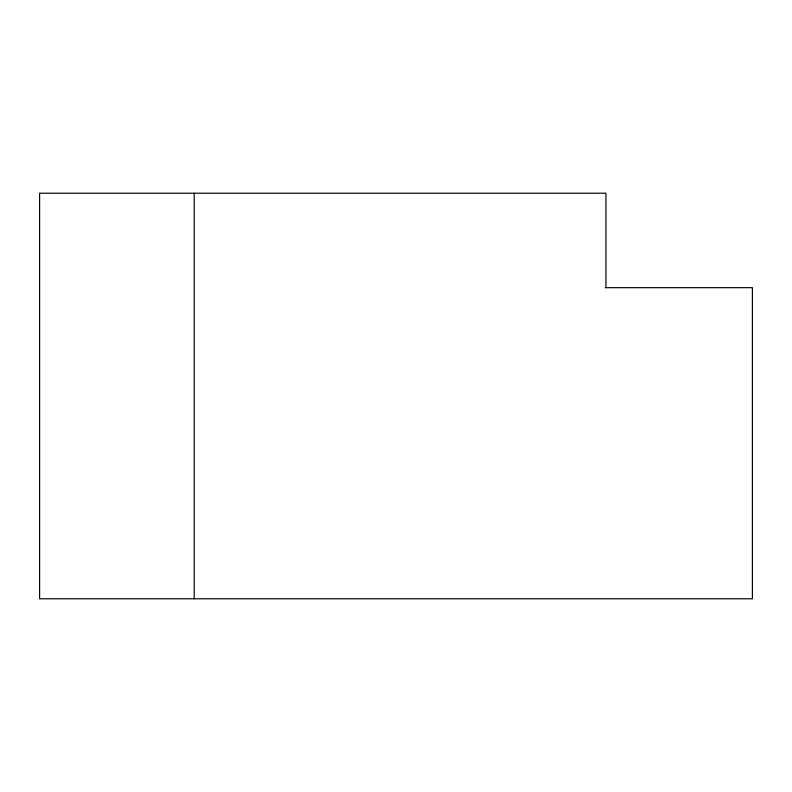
<?xml version="1.0" encoding="UTF-8"?>
<svg xmlns="http://www.w3.org/2000/svg" width="792" height="792" viewBox="0 0 792 792"><rect width="100%" height="100%" fill="white"/><g stroke="black" fill="none" stroke-linecap="round" stroke-linejoin="round"><path stroke-width="1.19" d="M605.217 287.664L752.4 287.664L752.4 598.782L39.6 598.782L39.6 193.218L605.959 193.218L605.959 287.664M194.208 193.218L194.208 598.782"/></g></svg>
